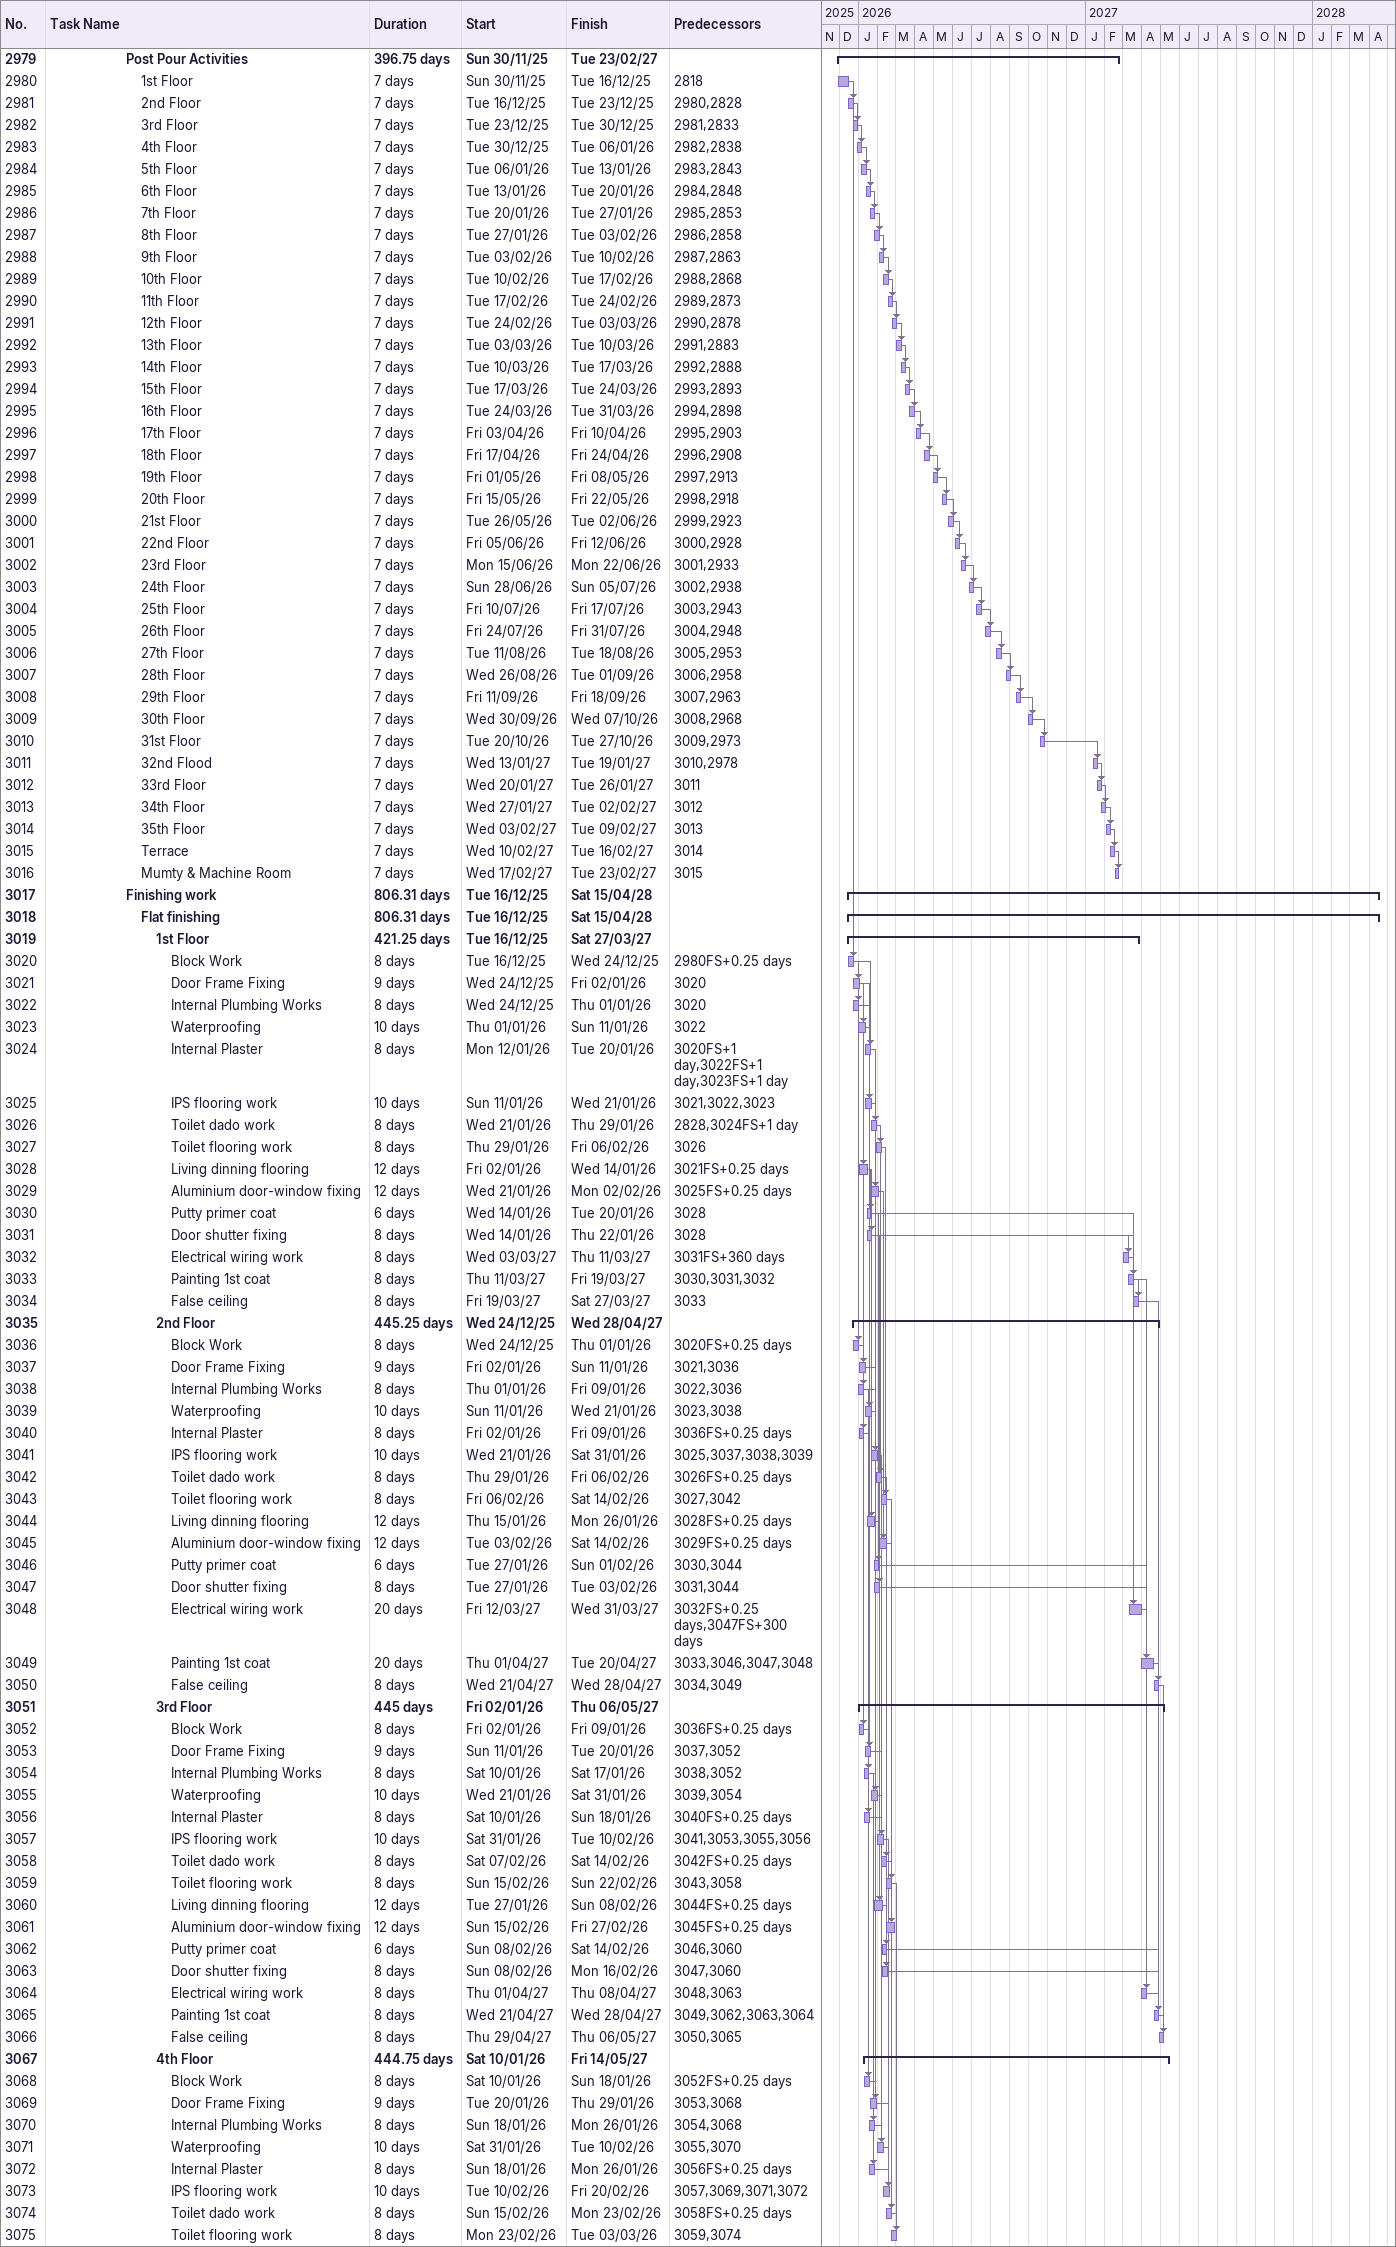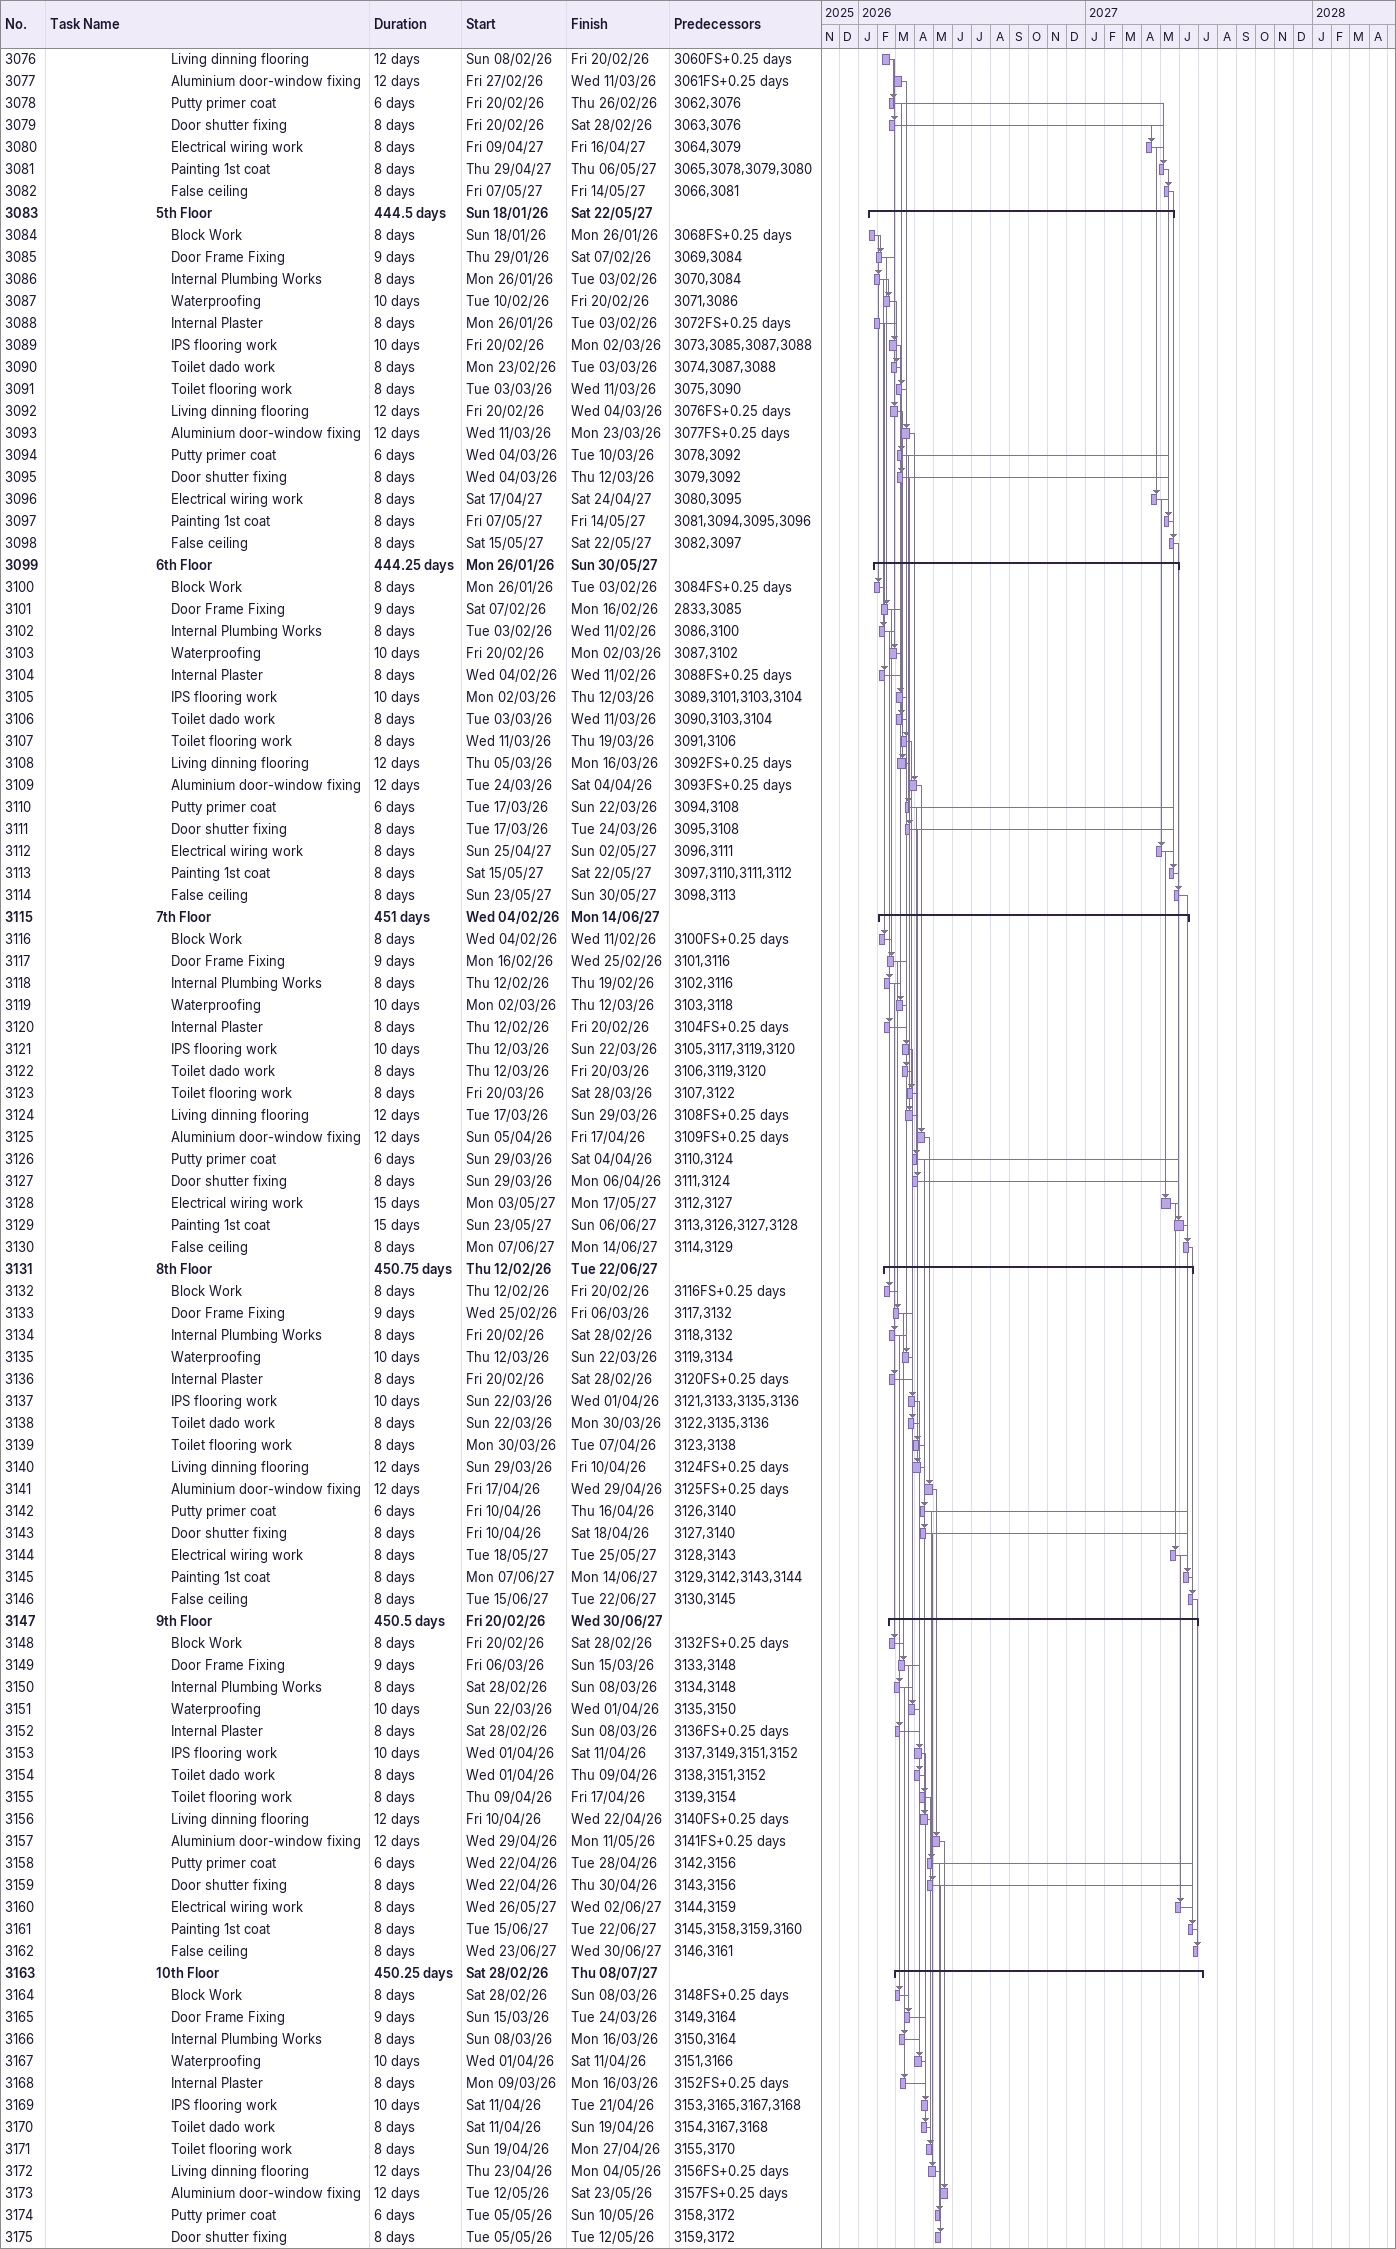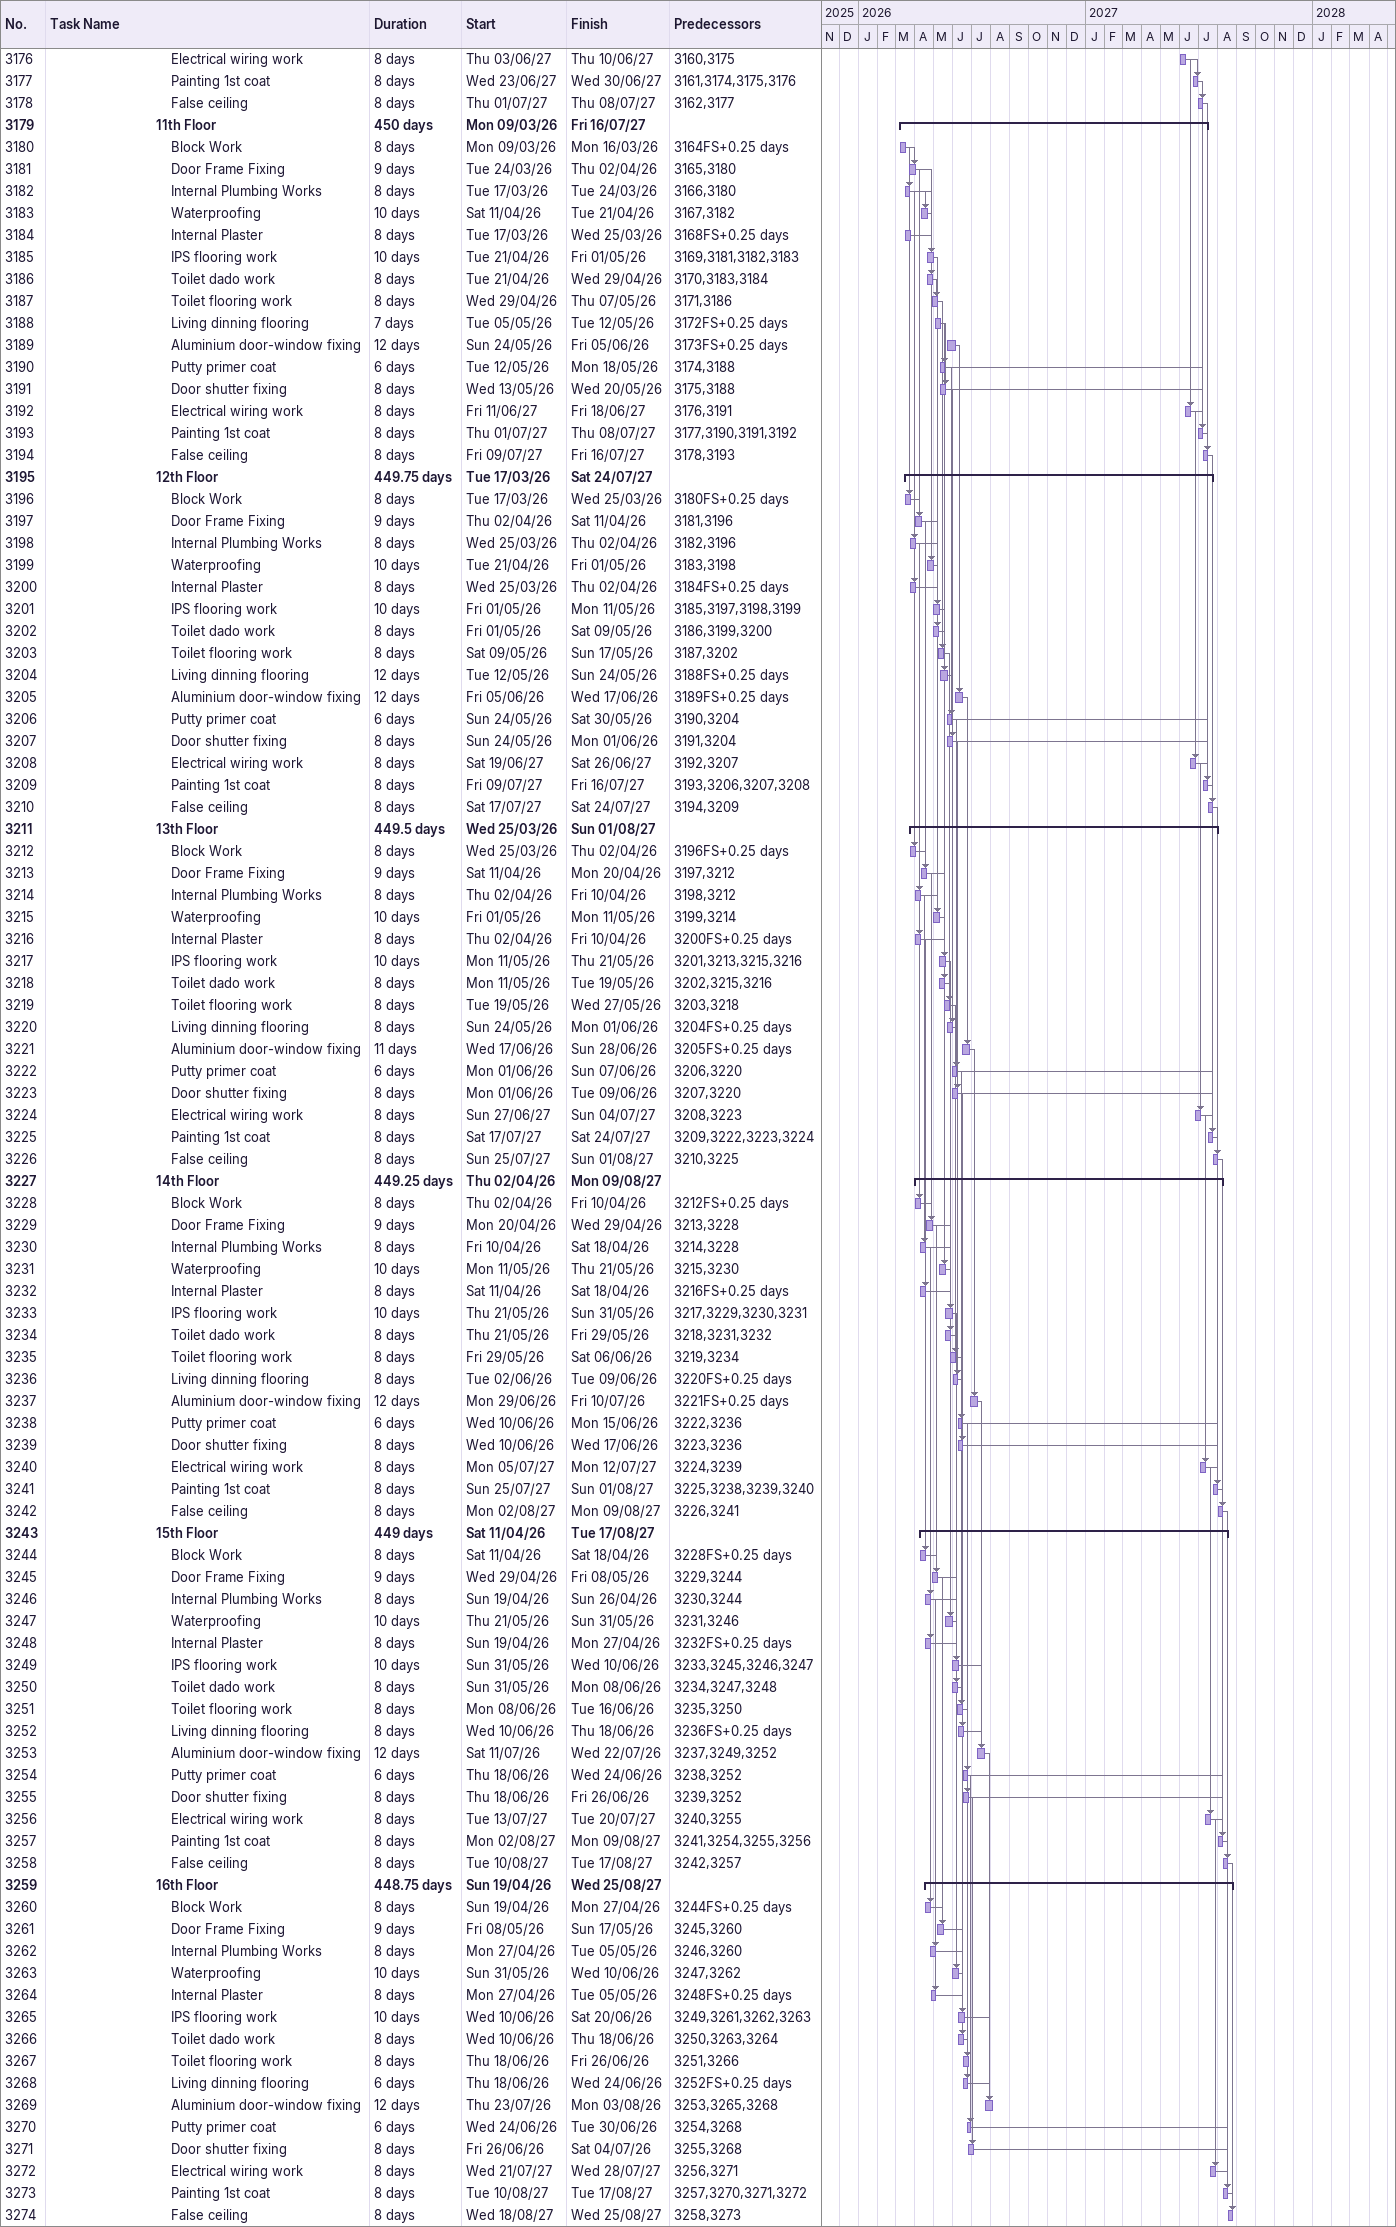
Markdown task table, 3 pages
| ID | Level | Task | Duration | Start | Finish | Predecessors |
|---|---|---|---|---|---|---|
| 2979 | 6 | **Post Pour Activities** | 396.75d | 2025-11-30 | 2027-02-23 |  |
| 2980 | 7 | 1st Floor | 7d | 2025-11-30 | 2025-12-16 | 2818 |
| 2981 | 7 | 2nd Floor | 7d | 2025-12-16 | 2025-12-23 | 2980, 2828 |
| 2982 | 7 | 3rd Floor | 7d | 2025-12-23 | 2025-12-30 | 2981, 2833 |
| 2983 | 7 | 4th Floor | 7d | 2025-12-30 | 2026-01-06 | 2982, 2838 |
| 2984 | 7 | 5th Floor | 7d | 2026-01-06 | 2026-01-13 | 2983, 2843 |
| 2985 | 7 | 6th Floor | 7d | 2026-01-13 | 2026-01-20 | 2984, 2848 |
| 2986 | 7 | 7th Floor | 7d | 2026-01-20 | 2026-01-27 | 2985, 2853 |
| 2987 | 7 | 8th Floor | 7d | 2026-01-27 | 2026-02-03 | 2986, 2858 |
| 2988 | 7 | 9th Floor | 7d | 2026-02-03 | 2026-02-10 | 2987, 2863 |
| 2989 | 7 | 10th Floor | 7d | 2026-02-10 | 2026-02-17 | 2988, 2868 |
| 2990 | 7 | 11th Floor | 7d | 2026-02-17 | 2026-02-24 | 2989, 2873 |
| 2991 | 7 | 12th Floor | 7d | 2026-02-24 | 2026-03-03 | 2990, 2878 |
| 2992 | 7 | 13th Floor | 7d | 2026-03-03 | 2026-03-10 | 2991, 2883 |
| 2993 | 7 | 14th Floor | 7d | 2026-03-10 | 2026-03-17 | 2992, 2888 |
| 2994 | 7 | 15th Floor | 7d | 2026-03-17 | 2026-03-24 | 2993, 2893 |
| 2995 | 7 | 16th Floor | 7d | 2026-03-24 | 2026-03-31 | 2994, 2898 |
| 2996 | 7 | 17th Floor | 7d | 2026-04-03 | 2026-04-10 | 2995, 2903 |
| 2997 | 7 | 18th Floor | 7d | 2026-04-17 | 2026-04-24 | 2996, 2908 |
| 2998 | 7 | 19th Floor | 7d | 2026-05-01 | 2026-05-08 | 2997, 2913 |
| 2999 | 7 | 20th Floor | 7d | 2026-05-15 | 2026-05-22 | 2998, 2918 |
| 3000 | 7 | 21st Floor | 7d | 2026-05-26 | 2026-06-02 | 2999, 2923 |
| 3001 | 7 | 22nd Floor | 7d | 2026-06-05 | 2026-06-12 | 3000, 2928 |
| 3002 | 7 | 23rd Floor | 7d | 2026-06-15 | 2026-06-22 | 3001, 2933 |
| 3003 | 7 | 24th Floor | 7d | 2026-06-28 | 2026-07-05 | 3002, 2938 |
| 3004 | 7 | 25th Floor | 7d | 2026-07-10 | 2026-07-17 | 3003, 2943 |
| 3005 | 7 | 26th Floor | 7d | 2026-07-24 | 2026-07-31 | 3004, 2948 |
| 3006 | 7 | 27th Floor | 7d | 2026-08-11 | 2026-08-18 | 3005, 2953 |
| 3007 | 7 | 28th Floor | 7d | 2026-08-26 | 2026-09-01 | 3006, 2958 |
| 3008 | 7 | 29th Floor | 7d | 2026-09-11 | 2026-09-18 | 3007, 2963 |
| 3009 | 7 | 30th Floor | 7d | 2026-09-30 | 2026-10-07 | 3008, 2968 |
| 3010 | 7 | 31st Floor | 7d | 2026-10-20 | 2026-10-27 | 3009, 2973 |
| 3011 | 7 | 32nd Flood | 7d | 2027-01-13 | 2027-01-19 | 3010, 2978 |
| 3012 | 7 | 33rd Floor | 7d | 2027-01-20 | 2027-01-26 | 3011 |
| 3013 | 7 | 34th Floor | 7d | 2027-01-27 | 2027-02-02 | 3012 |
| 3014 | 7 | 35th Floor | 7d | 2027-02-03 | 2027-02-09 | 3013 |
| 3015 | 7 | Terrace | 7d | 2027-02-10 | 2027-02-16 | 3014 |
| 3016 | 7 | Mumty & Machine Room | 7d | 2027-02-17 | 2027-02-23 | 3015 |
| 3017 | 6 | **Finishing work** | 806.31d | 2025-12-16 | 2028-04-15 |  |
| 3018 | 7 | **Flat finishing** | 806.31d | 2025-12-16 | 2028-04-15 |  |
| 3019 | 8 | **1st Floor** | 421.25d | 2025-12-16 | 2027-03-27 |  |
| 3020 | 9 | Block Work | 8d | 2025-12-16 | 2025-12-24 | 2980FS+0.25d |
| 3021 | 9 | Door Frame Fixing | 9d | 2025-12-24 | 2026-01-02 | 3020 |
| 3022 | 9 | Internal Plumbing Works | 8d | 2025-12-24 | 2026-01-01 | 3020 |
| 3023 | 9 | Waterproofing | 10d | 2026-01-01 | 2026-01-11 | 3022 |
| 3024 | 9 | Internal Plaster | 8d | 2026-01-12 | 2026-01-20 | 3020FS+1d, 3022FS+1d, 3023FS+1d |
| 3025 | 9 | IPS flooring work | 10d | 2026-01-11 | 2026-01-21 | 3021, 3022, 3023 |
| 3026 | 9 | Toilet dado work | 8d | 2026-01-21 | 2026-01-29 | 2828, 3024FS+1d |
| 3027 | 9 | Toilet flooring work | 8d | 2026-01-29 | 2026-02-06 | 3026 |
| 3028 | 9 | Living dinning flooring | 12d | 2026-01-02 | 2026-01-14 | 3021FS+0.25d |
| 3029 | 9 | Aluminium door-window fixing | 12d | 2026-01-21 | 2026-02-02 | 3025FS+0.25d |
| 3030 | 9 | Putty primer coat | 6d | 2026-01-14 | 2026-01-20 | 3028 |
| 3031 | 9 | Door shutter fixing | 8d | 2026-01-14 | 2026-01-22 | 3028 |
| 3032 | 9 | Electrical wiring work | 8d | 2027-03-03 | 2027-03-11 | 3031FS+360d |
| 3033 | 9 | Painting 1st coat | 8d | 2027-03-11 | 2027-03-19 | 3030, 3031, 3032 |
| 3034 | 9 | False ceiling | 8d | 2027-03-19 | 2027-03-27 | 3033 |
| 3035 | 8 | **2nd Floor** | 445.25d | 2025-12-24 | 2027-04-28 |  |
| 3036 | 9 | Block Work | 8d | 2025-12-24 | 2026-01-01 | 3020FS+0.25d |
| 3037 | 9 | Door Frame Fixing | 9d | 2026-01-02 | 2026-01-11 | 3021, 3036 |
| 3038 | 9 | Internal Plumbing Works | 8d | 2026-01-01 | 2026-01-09 | 3022, 3036 |
| 3039 | 9 | Waterproofing | 10d | 2026-01-11 | 2026-01-21 | 3023, 3038 |
| 3040 | 9 | Internal Plaster | 8d | 2026-01-02 | 2026-01-09 | 3036FS+0.25d |
| 3041 | 9 | IPS flooring work | 10d | 2026-01-21 | 2026-01-31 | 3025, 3037, 3038, 3039 |
| 3042 | 9 | Toilet dado work | 8d | 2026-01-29 | 2026-02-06 | 3026FS+0.25d |
| 3043 | 9 | Toilet flooring work | 8d | 2026-02-06 | 2026-02-14 | 3027, 3042 |
| 3044 | 9 | Living dinning flooring | 12d | 2026-01-15 | 2026-01-26 | 3028FS+0.25d |
| 3045 | 9 | Aluminium door-window fixing | 12d | 2026-02-03 | 2026-02-14 | 3029FS+0.25d |
| 3046 | 9 | Putty primer coat | 6d | 2026-01-27 | 2026-02-01 | 3030, 3044 |
| 3047 | 9 | Door shutter fixing | 8d | 2026-01-27 | 2026-02-03 | 3031, 3044 |
| 3048 | 9 | Electrical wiring work | 20d | 2027-03-12 | 2027-03-31 | 3032FS+0.25d, 3047FS+300d |
| 3049 | 9 | Painting 1st coat | 20d | 2027-04-01 | 2027-04-20 | 3033, 3046, 3047, 3048 |
| 3050 | 9 | False ceiling | 8d | 2027-04-21 | 2027-04-28 | 3034, 3049 |
| 3051 | 8 | **3rd Floor** | 445d | 2026-01-02 | 2027-05-06 |  |
| 3052 | 9 | Block Work | 8d | 2026-01-02 | 2026-01-09 | 3036FS+0.25d |
| 3053 | 9 | Door Frame Fixing | 9d | 2026-01-11 | 2026-01-20 | 3037, 3052 |
| 3054 | 9 | Internal Plumbing Works | 8d | 2026-01-10 | 2026-01-17 | 3038, 3052 |
| 3055 | 9 | Waterproofing | 10d | 2026-01-21 | 2026-01-31 | 3039, 3054 |
| 3056 | 9 | Internal Plaster | 8d | 2026-01-10 | 2026-01-18 | 3040FS+0.25d |
| 3057 | 9 | IPS flooring work | 10d | 2026-01-31 | 2026-02-10 | 3041, 3053, 3055, 3056 |
| 3058 | 9 | Toilet dado work | 8d | 2026-02-07 | 2026-02-14 | 3042FS+0.25d |
| 3059 | 9 | Toilet flooring work | 8d | 2026-02-15 | 2026-02-22 | 3043, 3058 |
| 3060 | 9 | Living dinning flooring | 12d | 2026-01-27 | 2026-02-08 | 3044FS+0.25d |
| 3061 | 9 | Aluminium door-window fixing | 12d | 2026-02-15 | 2026-02-27 | 3045FS+0.25d |
| 3062 | 9 | Putty primer coat | 6d | 2026-02-08 | 2026-02-14 | 3046, 3060 |
| 3063 | 9 | Door shutter fixing | 8d | 2026-02-08 | 2026-02-16 | 3047, 3060 |
| 3064 | 9 | Electrical wiring work | 8d | 2027-04-01 | 2027-04-08 | 3048, 3063 |
| 3065 | 9 | Painting 1st coat | 8d | 2027-04-21 | 2027-04-28 | 3049, 3062, 3063, 3064 |
| 3066 | 9 | False ceiling | 8d | 2027-04-29 | 2027-05-06 | 3050, 3065 |
| 3067 | 8 | **4th Floor** | 444.75d | 2026-01-10 | 2027-05-14 |  |
| 3068 | 9 | Block Work | 8d | 2026-01-10 | 2026-01-18 | 3052FS+0.25d |
| 3069 | 9 | Door Frame Fixing | 9d | 2026-01-20 | 2026-01-29 | 3053, 3068 |
| 3070 | 9 | Internal Plumbing Works | 8d | 2026-01-18 | 2026-01-26 | 3054, 3068 |
| 3071 | 9 | Waterproofing | 10d | 2026-01-31 | 2026-02-10 | 3055, 3070 |
| 3072 | 9 | Internal Plaster | 8d | 2026-01-18 | 2026-01-26 | 3056FS+0.25d |
| 3073 | 9 | IPS flooring work | 10d | 2026-02-10 | 2026-02-20 | 3057, 3069, 3071, 3072 |
| 3074 | 9 | Toilet dado work | 8d | 2026-02-15 | 2026-02-23 | 3058FS+0.25d |
| 3075 | 9 | Toilet flooring work | 8d | 2026-02-23 | 2026-03-03 | 3059, 3074 |
| 3076 | 9 | Living dinning flooring | 12d | 2026-02-08 | 2026-02-20 | 3060FS+0.25d |
| 3077 | 9 | Aluminium door-window fixing | 12d | 2026-02-27 | 2026-03-11 | 3061FS+0.25d |
| 3078 | 9 | Putty primer coat | 6d | 2026-02-20 | 2026-02-26 | 3062, 3076 |
| 3079 | 9 | Door shutter fixing | 8d | 2026-02-20 | 2026-02-28 | 3063, 3076 |
| 3080 | 9 | Electrical wiring work | 8d | 2027-04-09 | 2027-04-16 | 3064, 3079 |
| 3081 | 9 | Painting 1st coat | 8d | 2027-04-29 | 2027-05-06 | 3065, 3078, 3079, 3080 |
| 3082 | 9 | False ceiling | 8d | 2027-05-07 | 2027-05-14 | 3066, 3081 |
| 3083 | 8 | **5th Floor** | 444.5d | 2026-01-18 | 2027-05-22 |  |
| 3084 | 9 | Block Work | 8d | 2026-01-18 | 2026-01-26 | 3068FS+0.25d |
| 3085 | 9 | Door Frame Fixing | 9d | 2026-01-29 | 2026-02-07 | 3069, 3084 |
| 3086 | 9 | Internal Plumbing Works | 8d | 2026-01-26 | 2026-02-03 | 3070, 3084 |
| 3087 | 9 | Waterproofing | 10d | 2026-02-10 | 2026-02-20 | 3071, 3086 |
| 3088 | 9 | Internal Plaster | 8d | 2026-01-26 | 2026-02-03 | 3072FS+0.25d |
| 3089 | 9 | IPS flooring work | 10d | 2026-02-20 | 2026-03-02 | 3073, 3085, 3087, 3088 |
| 3090 | 9 | Toilet dado work | 8d | 2026-02-23 | 2026-03-03 | 3074, 3087, 3088 |
| 3091 | 9 | Toilet flooring work | 8d | 2026-03-03 | 2026-03-11 | 3075, 3090 |
| 3092 | 9 | Living dinning flooring | 12d | 2026-02-20 | 2026-03-04 | 3076FS+0.25d |
| 3093 | 9 | Aluminium door-window fixing | 12d | 2026-03-11 | 2026-03-23 | 3077FS+0.25d |
| 3094 | 9 | Putty primer coat | 6d | 2026-03-04 | 2026-03-10 | 3078, 3092 |
| 3095 | 9 | Door shutter fixing | 8d | 2026-03-04 | 2026-03-12 | 3079, 3092 |
| 3096 | 9 | Electrical wiring work | 8d | 2027-04-17 | 2027-04-24 | 3080, 3095 |
| 3097 | 9 | Painting 1st coat | 8d | 2027-05-07 | 2027-05-14 | 3081, 3094, 3095, 3096 |
| 3098 | 9 | False ceiling | 8d | 2027-05-15 | 2027-05-22 | 3082, 3097 |
| 3099 | 8 | **6th Floor** | 444.25d | 2026-01-26 | 2027-05-30 |  |
| 3100 | 9 | Block Work | 8d | 2026-01-26 | 2026-02-03 | 3084FS+0.25d |
| 3101 | 9 | Door Frame Fixing | 9d | 2026-02-07 | 2026-02-16 | 2833, 3085 |
| 3102 | 9 | Internal Plumbing Works | 8d | 2026-02-03 | 2026-02-11 | 3086, 3100 |
| 3103 | 9 | Waterproofing | 10d | 2026-02-20 | 2026-03-02 | 3087, 3102 |
| 3104 | 9 | Internal Plaster | 8d | 2026-02-04 | 2026-02-11 | 3088FS+0.25d |
| 3105 | 9 | IPS flooring work | 10d | 2026-03-02 | 2026-03-12 | 3089, 3101, 3103, 3104 |
| 3106 | 9 | Toilet dado work | 8d | 2026-03-03 | 2026-03-11 | 3090, 3103, 3104 |
| 3107 | 9 | Toilet flooring work | 8d | 2026-03-11 | 2026-03-19 | 3091, 3106 |
| 3108 | 9 | Living dinning flooring | 12d | 2026-03-05 | 2026-03-16 | 3092FS+0.25d |
| 3109 | 9 | Aluminium door-window fixing | 12d | 2026-03-24 | 2026-04-04 | 3093FS+0.25d |
| 3110 | 9 | Putty primer coat | 6d | 2026-03-17 | 2026-03-22 | 3094, 3108 |
| 3111 | 9 | Door shutter fixing | 8d | 2026-03-17 | 2026-03-24 | 3095, 3108 |
| 3112 | 9 | Electrical wiring work | 8d | 2027-04-25 | 2027-05-02 | 3096, 3111 |
| 3113 | 9 | Painting 1st coat | 8d | 2027-05-15 | 2027-05-22 | 3097, 3110, 3111, 3112 |
| 3114 | 9 | False ceiling | 8d | 2027-05-23 | 2027-05-30 | 3098, 3113 |
| 3115 | 8 | **7th Floor** | 451d | 2026-02-04 | 2027-06-14 |  |
| 3116 | 9 | Block Work | 8d | 2026-02-04 | 2026-02-11 | 3100FS+0.25d |
| 3117 | 9 | Door Frame Fixing | 9d | 2026-02-16 | 2026-02-25 | 3101, 3116 |
| 3118 | 9 | Internal Plumbing Works | 8d | 2026-02-12 | 2026-02-19 | 3102, 3116 |
| 3119 | 9 | Waterproofing | 10d | 2026-03-02 | 2026-03-12 | 3103, 3118 |
| 3120 | 9 | Internal Plaster | 8d | 2026-02-12 | 2026-02-20 | 3104FS+0.25d |
| 3121 | 9 | IPS flooring work | 10d | 2026-03-12 | 2026-03-22 | 3105, 3117, 3119, 3120 |
| 3122 | 9 | Toilet dado work | 8d | 2026-03-12 | 2026-03-20 | 3106, 3119, 3120 |
| 3123 | 9 | Toilet flooring work | 8d | 2026-03-20 | 2026-03-28 | 3107, 3122 |
| 3124 | 9 | Living dinning flooring | 12d | 2026-03-17 | 2026-03-29 | 3108FS+0.25d |
| 3125 | 9 | Aluminium door-window fixing | 12d | 2026-04-05 | 2026-04-17 | 3109FS+0.25d |
| 3126 | 9 | Putty primer coat | 6d | 2026-03-29 | 2026-04-04 | 3110, 3124 |
| 3127 | 9 | Door shutter fixing | 8d | 2026-03-29 | 2026-04-06 | 3111, 3124 |
| 3128 | 9 | Electrical wiring work | 15d | 2027-05-03 | 2027-05-17 | 3112, 3127 |
| 3129 | 9 | Painting 1st coat | 15d | 2027-05-23 | 2027-06-06 | 3113, 3126, 3127, 3128 |
| 3130 | 9 | False ceiling | 8d | 2027-06-07 | 2027-06-14 | 3114, 3129 |
| 3131 | 8 | **8th Floor** | 450.75d | 2026-02-12 | 2027-06-22 |  |
| 3132 | 9 | Block Work | 8d | 2026-02-12 | 2026-02-20 | 3116FS+0.25d |
| 3133 | 9 | Door Frame Fixing | 9d | 2026-02-25 | 2026-03-06 | 3117, 3132 |
| 3134 | 9 | Internal Plumbing Works | 8d | 2026-02-20 | 2026-02-28 | 3118, 3132 |
| 3135 | 9 | Waterproofing | 10d | 2026-03-12 | 2026-03-22 | 3119, 3134 |
| 3136 | 9 | Internal Plaster | 8d | 2026-02-20 | 2026-02-28 | 3120FS+0.25d |
| 3137 | 9 | IPS flooring work | 10d | 2026-03-22 | 2026-04-01 | 3121, 3133, 3135, 3136 |
| 3138 | 9 | Toilet dado work | 8d | 2026-03-22 | 2026-03-30 | 3122, 3135, 3136 |
| 3139 | 9 | Toilet flooring work | 8d | 2026-03-30 | 2026-04-07 | 3123, 3138 |
| 3140 | 9 | Living dinning flooring | 12d | 2026-03-29 | 2026-04-10 | 3124FS+0.25d |
| 3141 | 9 | Aluminium door-window fixing | 12d | 2026-04-17 | 2026-04-29 | 3125FS+0.25d |
| 3142 | 9 | Putty primer coat | 6d | 2026-04-10 | 2026-04-16 | 3126, 3140 |
| 3143 | 9 | Door shutter fixing | 8d | 2026-04-10 | 2026-04-18 | 3127, 3140 |
| 3144 | 9 | Electrical wiring work | 8d | 2027-05-18 | 2027-05-25 | 3128, 3143 |
| 3145 | 9 | Painting 1st coat | 8d | 2027-06-07 | 2027-06-14 | 3129, 3142, 3143, 3144 |
| 3146 | 9 | False ceiling | 8d | 2027-06-15 | 2027-06-22 | 3130, 3145 |
| 3147 | 8 | **9th Floor** | 450.5d | 2026-02-20 | 2027-06-30 |  |
| 3148 | 9 | Block Work | 8d | 2026-02-20 | 2026-02-28 | 3132FS+0.25d |
| 3149 | 9 | Door Frame Fixing | 9d | 2026-03-06 | 2026-03-15 | 3133, 3148 |
| 3150 | 9 | Internal Plumbing Works | 8d | 2026-02-28 | 2026-03-08 | 3134, 3148 |
| 3151 | 9 | Waterproofing | 10d | 2026-03-22 | 2026-04-01 | 3135, 3150 |
| 3152 | 9 | Internal Plaster | 8d | 2026-02-28 | 2026-03-08 | 3136FS+0.25d |
| 3153 | 9 | IPS flooring work | 10d | 2026-04-01 | 2026-04-11 | 3137, 3149, 3151, 3152 |
| 3154 | 9 | Toilet dado work | 8d | 2026-04-01 | 2026-04-09 | 3138, 3151, 3152 |
| 3155 | 9 | Toilet flooring work | 8d | 2026-04-09 | 2026-04-17 | 3139, 3154 |
| 3156 | 9 | Living dinning flooring | 12d | 2026-04-10 | 2026-04-22 | 3140FS+0.25d |
| 3157 | 9 | Aluminium door-window fixing | 12d | 2026-04-29 | 2026-05-11 | 3141FS+0.25d |
| 3158 | 9 | Putty primer coat | 6d | 2026-04-22 | 2026-04-28 | 3142, 3156 |
| 3159 | 9 | Door shutter fixing | 8d | 2026-04-22 | 2026-04-30 | 3143, 3156 |
| 3160 | 9 | Electrical wiring work | 8d | 2027-05-26 | 2027-06-02 | 3144, 3159 |
| 3161 | 9 | Painting 1st coat | 8d | 2027-06-15 | 2027-06-22 | 3145, 3158, 3159, 3160 |
| 3162 | 9 | False ceiling | 8d | 2027-06-23 | 2027-06-30 | 3146, 3161 |
| 3163 | 8 | **10th Floor** | 450.25d | 2026-02-28 | 2027-07-08 |  |
| 3164 | 9 | Block Work | 8d | 2026-02-28 | 2026-03-08 | 3148FS+0.25d |
| 3165 | 9 | Door Frame Fixing | 9d | 2026-03-15 | 2026-03-24 | 3149, 3164 |
| 3166 | 9 | Internal Plumbing Works | 8d | 2026-03-08 | 2026-03-16 | 3150, 3164 |
| 3167 | 9 | Waterproofing | 10d | 2026-04-01 | 2026-04-11 | 3151, 3166 |
| 3168 | 9 | Internal Plaster | 8d | 2026-03-09 | 2026-03-16 | 3152FS+0.25d |
| 3169 | 9 | IPS flooring work | 10d | 2026-04-11 | 2026-04-21 | 3153, 3165, 3167, 3168 |
| 3170 | 9 | Toilet dado work | 8d | 2026-04-11 | 2026-04-19 | 3154, 3167, 3168 |
| 3171 | 9 | Toilet flooring work | 8d | 2026-04-19 | 2026-04-27 | 3155, 3170 |
| 3172 | 9 | Living dinning flooring | 12d | 2026-04-23 | 2026-05-04 | 3156FS+0.25d |
| 3173 | 9 | Aluminium door-window fixing | 12d | 2026-05-12 | 2026-05-23 | 3157FS+0.25d |
| 3174 | 9 | Putty primer coat | 6d | 2026-05-05 | 2026-05-10 | 3158, 3172 |
| 3175 | 9 | Door shutter fixing | 8d | 2026-05-05 | 2026-05-12 | 3159, 3172 |
| 3176 | 9 | Electrical wiring work | 8d | 2027-06-03 | 2027-06-10 | 3160, 3175 |
| 3177 | 9 | Painting 1st coat | 8d | 2027-06-23 | 2027-06-30 | 3161, 3174, 3175, 3176 |
| 3178 | 9 | False ceiling | 8d | 2027-07-01 | 2027-07-08 | 3162, 3177 |
| 3179 | 8 | **11th Floor** | 450d | 2026-03-09 | 2027-07-16 |  |
| 3180 | 9 | Block Work | 8d | 2026-03-09 | 2026-03-16 | 3164FS+0.25d |
| 3181 | 9 | Door Frame Fixing | 9d | 2026-03-24 | 2026-04-02 | 3165, 3180 |
| 3182 | 9 | Internal Plumbing Works | 8d | 2026-03-17 | 2026-03-24 | 3166, 3180 |
| 3183 | 9 | Waterproofing | 10d | 2026-04-11 | 2026-04-21 | 3167, 3182 |
| 3184 | 9 | Internal Plaster | 8d | 2026-03-17 | 2026-03-25 | 3168FS+0.25d |
| 3185 | 9 | IPS flooring work | 10d | 2026-04-21 | 2026-05-01 | 3169, 3181, 3182, 3183 |
| 3186 | 9 | Toilet dado work | 8d | 2026-04-21 | 2026-04-29 | 3170, 3183, 3184 |
| 3187 | 9 | Toilet flooring work | 8d | 2026-04-29 | 2026-05-07 | 3171, 3186 |
| 3188 | 9 | Living dinning flooring | 7d | 2026-05-05 | 2026-05-12 | 3172FS+0.25d |
| 3189 | 9 | Aluminium door-window fixing | 12d | 2026-05-24 | 2026-06-05 | 3173FS+0.25d |
| 3190 | 9 | Putty primer coat | 6d | 2026-05-12 | 2026-05-18 | 3174, 3188 |
| 3191 | 9 | Door shutter fixing | 8d | 2026-05-13 | 2026-05-20 | 3175, 3188 |
| 3192 | 9 | Electrical wiring work | 8d | 2027-06-11 | 2027-06-18 | 3176, 3191 |
| 3193 | 9 | Painting 1st coat | 8d | 2027-07-01 | 2027-07-08 | 3177, 3190, 3191, 3192 |
| 3194 | 9 | False ceiling | 8d | 2027-07-09 | 2027-07-16 | 3178, 3193 |
| 3195 | 8 | **12th Floor** | 449.75d | 2026-03-17 | 2027-07-24 |  |
| 3196 | 9 | Block Work | 8d | 2026-03-17 | 2026-03-25 | 3180FS+0.25d |
| 3197 | 9 | Door Frame Fixing | 9d | 2026-04-02 | 2026-04-11 | 3181, 3196 |
| 3198 | 9 | Internal Plumbing Works | 8d | 2026-03-25 | 2026-04-02 | 3182, 3196 |
| 3199 | 9 | Waterproofing | 10d | 2026-04-21 | 2026-05-01 | 3183, 3198 |
| 3200 | 9 | Internal Plaster | 8d | 2026-03-25 | 2026-04-02 | 3184FS+0.25d |
| 3201 | 9 | IPS flooring work | 10d | 2026-05-01 | 2026-05-11 | 3185, 3197, 3198, 3199 |
| 3202 | 9 | Toilet dado work | 8d | 2026-05-01 | 2026-05-09 | 3186, 3199, 3200 |
| 3203 | 9 | Toilet flooring work | 8d | 2026-05-09 | 2026-05-17 | 3187, 3202 |
| 3204 | 9 | Living dinning flooring | 12d | 2026-05-12 | 2026-05-24 | 3188FS+0.25d |
| 3205 | 9 | Aluminium door-window fixing | 12d | 2026-06-05 | 2026-06-17 | 3189FS+0.25d |
| 3206 | 9 | Putty primer coat | 6d | 2026-05-24 | 2026-05-30 | 3190, 3204 |
| 3207 | 9 | Door shutter fixing | 8d | 2026-05-24 | 2026-06-01 | 3191, 3204 |
| 3208 | 9 | Electrical wiring work | 8d | 2027-06-19 | 2027-06-26 | 3192, 3207 |
| 3209 | 9 | Painting 1st coat | 8d | 2027-07-09 | 2027-07-16 | 3193, 3206, 3207, 3208 |
| 3210 | 9 | False ceiling | 8d | 2027-07-17 | 2027-07-24 | 3194, 3209 |
| 3211 | 8 | **13th Floor** | 449.5d | 2026-03-25 | 2027-08-01 |  |
| 3212 | 9 | Block Work | 8d | 2026-03-25 | 2026-04-02 | 3196FS+0.25d |
| 3213 | 9 | Door Frame Fixing | 9d | 2026-04-11 | 2026-04-20 | 3197, 3212 |
| 3214 | 9 | Internal Plumbing Works | 8d | 2026-04-02 | 2026-04-10 | 3198, 3212 |
| 3215 | 9 | Waterproofing | 10d | 2026-05-01 | 2026-05-11 | 3199, 3214 |
| 3216 | 9 | Internal Plaster | 8d | 2026-04-02 | 2026-04-10 | 3200FS+0.25d |
| 3217 | 9 | IPS flooring work | 10d | 2026-05-11 | 2026-05-21 | 3201, 3213, 3215, 3216 |
| 3218 | 9 | Toilet dado work | 8d | 2026-05-11 | 2026-05-19 | 3202, 3215, 3216 |
| 3219 | 9 | Toilet flooring work | 8d | 2026-05-19 | 2026-05-27 | 3203, 3218 |
| 3220 | 9 | Living dinning flooring | 8d | 2026-05-24 | 2026-06-01 | 3204FS+0.25d |
| 3221 | 9 | Aluminium door-window fixing | 11d | 2026-06-17 | 2026-06-28 | 3205FS+0.25d |
| 3222 | 9 | Putty primer coat | 6d | 2026-06-01 | 2026-06-07 | 3206, 3220 |
| 3223 | 9 | Door shutter fixing | 8d | 2026-06-01 | 2026-06-09 | 3207, 3220 |
| 3224 | 9 | Electrical wiring work | 8d | 2027-06-27 | 2027-07-04 | 3208, 3223 |
| 3225 | 9 | Painting 1st coat | 8d | 2027-07-17 | 2027-07-24 | 3209, 3222, 3223, 3224 |
| 3226 | 9 | False ceiling | 8d | 2027-07-25 | 2027-08-01 | 3210, 3225 |
| 3227 | 8 | **14th Floor** | 449.25d | 2026-04-02 | 2027-08-09 |  |
| 3228 | 9 | Block Work | 8d | 2026-04-02 | 2026-04-10 | 3212FS+0.25d |
| 3229 | 9 | Door Frame Fixing | 9d | 2026-04-20 | 2026-04-29 | 3213, 3228 |
| 3230 | 9 | Internal Plumbing Works | 8d | 2026-04-10 | 2026-04-18 | 3214, 3228 |
| 3231 | 9 | Waterproofing | 10d | 2026-05-11 | 2026-05-21 | 3215, 3230 |
| 3232 | 9 | Internal Plaster | 8d | 2026-04-11 | 2026-04-18 | 3216FS+0.25d |
| 3233 | 9 | IPS flooring work | 10d | 2026-05-21 | 2026-05-31 | 3217, 3229, 3230, 3231 |
| 3234 | 9 | Toilet dado work | 8d | 2026-05-21 | 2026-05-29 | 3218, 3231, 3232 |
| 3235 | 9 | Toilet flooring work | 8d | 2026-05-29 | 2026-06-06 | 3219, 3234 |
| 3236 | 9 | Living dinning flooring | 8d | 2026-06-02 | 2026-06-09 | 3220FS+0.25d |
| 3237 | 9 | Aluminium door-window fixing | 12d | 2026-06-29 | 2026-07-10 | 3221FS+0.25d |
| 3238 | 9 | Putty primer coat | 6d | 2026-06-10 | 2026-06-15 | 3222, 3236 |
| 3239 | 9 | Door shutter fixing | 8d | 2026-06-10 | 2026-06-17 | 3223, 3236 |
| 3240 | 9 | Electrical wiring work | 8d | 2027-07-05 | 2027-07-12 | 3224, 3239 |
| 3241 | 9 | Painting 1st coat | 8d | 2027-07-25 | 2027-08-01 | 3225, 3238, 3239, 3240 |
| 3242 | 9 | False ceiling | 8d | 2027-08-02 | 2027-08-09 | 3226, 3241 |
| 3243 | 8 | **15th Floor** | 449d | 2026-04-11 | 2027-08-17 |  |
| 3244 | 9 | Block Work | 8d | 2026-04-11 | 2026-04-18 | 3228FS+0.25d |
| 3245 | 9 | Door Frame Fixing | 9d | 2026-04-29 | 2026-05-08 | 3229, 3244 |
| 3246 | 9 | Internal Plumbing Works | 8d | 2026-04-19 | 2026-04-26 | 3230, 3244 |
| 3247 | 9 | Waterproofing | 10d | 2026-05-21 | 2026-05-31 | 3231, 3246 |
| 3248 | 9 | Internal Plaster | 8d | 2026-04-19 | 2026-04-27 | 3232FS+0.25d |
| 3249 | 9 | IPS flooring work | 10d | 2026-05-31 | 2026-06-10 | 3233, 3245, 3246, 3247 |
| 3250 | 9 | Toilet dado work | 8d | 2026-05-31 | 2026-06-08 | 3234, 3247, 3248 |
| 3251 | 9 | Toilet flooring work | 8d | 2026-06-08 | 2026-06-16 | 3235, 3250 |
| 3252 | 9 | Living dinning flooring | 8d | 2026-06-10 | 2026-06-18 | 3236FS+0.25d |
| 3253 | 9 | Aluminium door-window fixing | 12d | 2026-07-11 | 2026-07-22 | 3237, 3249, 3252 |
| 3254 | 9 | Putty primer coat | 6d | 2026-06-18 | 2026-06-24 | 3238, 3252 |
| 3255 | 9 | Door shutter fixing | 8d | 2026-06-18 | 2026-06-26 | 3239, 3252 |
| 3256 | 9 | Electrical wiring work | 8d | 2027-07-13 | 2027-07-20 | 3240, 3255 |
| 3257 | 9 | Painting 1st coat | 8d | 2027-08-02 | 2027-08-09 | 3241, 3254, 3255, 3256 |
| 3258 | 9 | False ceiling | 8d | 2027-08-10 | 2027-08-17 | 3242, 3257 |
| 3259 | 8 | **16th Floor** | 448.75d | 2026-04-19 | 2027-08-25 |  |
| 3260 | 9 | Block Work | 8d | 2026-04-19 | 2026-04-27 | 3244FS+0.25d |
| 3261 | 9 | Door Frame Fixing | 9d | 2026-05-08 | 2026-05-17 | 3245, 3260 |
| 3262 | 9 | Internal Plumbing Works | 8d | 2026-04-27 | 2026-05-05 | 3246, 3260 |
| 3263 | 9 | Waterproofing | 10d | 2026-05-31 | 2026-06-10 | 3247, 3262 |
| 3264 | 9 | Internal Plaster | 8d | 2026-04-27 | 2026-05-05 | 3248FS+0.25d |
| 3265 | 9 | IPS flooring work | 10d | 2026-06-10 | 2026-06-20 | 3249, 3261, 3262, 3263 |
| 3266 | 9 | Toilet dado work | 8d | 2026-06-10 | 2026-06-18 | 3250, 3263, 3264 |
| 3267 | 9 | Toilet flooring work | 8d | 2026-06-18 | 2026-06-26 | 3251, 3266 |
| 3268 | 9 | Living dinning flooring | 6d | 2026-06-18 | 2026-06-24 | 3252FS+0.25d |
| 3269 | 9 | Aluminium door-window fixing | 12d | 2026-07-23 | 2026-08-03 | 3253, 3265, 3268 |
| 3270 | 9 | Putty primer coat | 6d | 2026-06-24 | 2026-06-30 | 3254, 3268 |
| 3271 | 9 | Door shutter fixing | 8d | 2026-06-26 | 2026-07-04 | 3255, 3268 |
| 3272 | 9 | Electrical wiring work | 8d | 2027-07-21 | 2027-07-28 | 3256, 3271 |
| 3273 | 9 | Painting 1st coat | 8d | 2027-08-10 | 2027-08-17 | 3257, 3270, 3271, 3272 |
| 3274 | 9 | False ceiling | 8d | 2027-08-18 | 2027-08-25 | 3258, 3273 |
